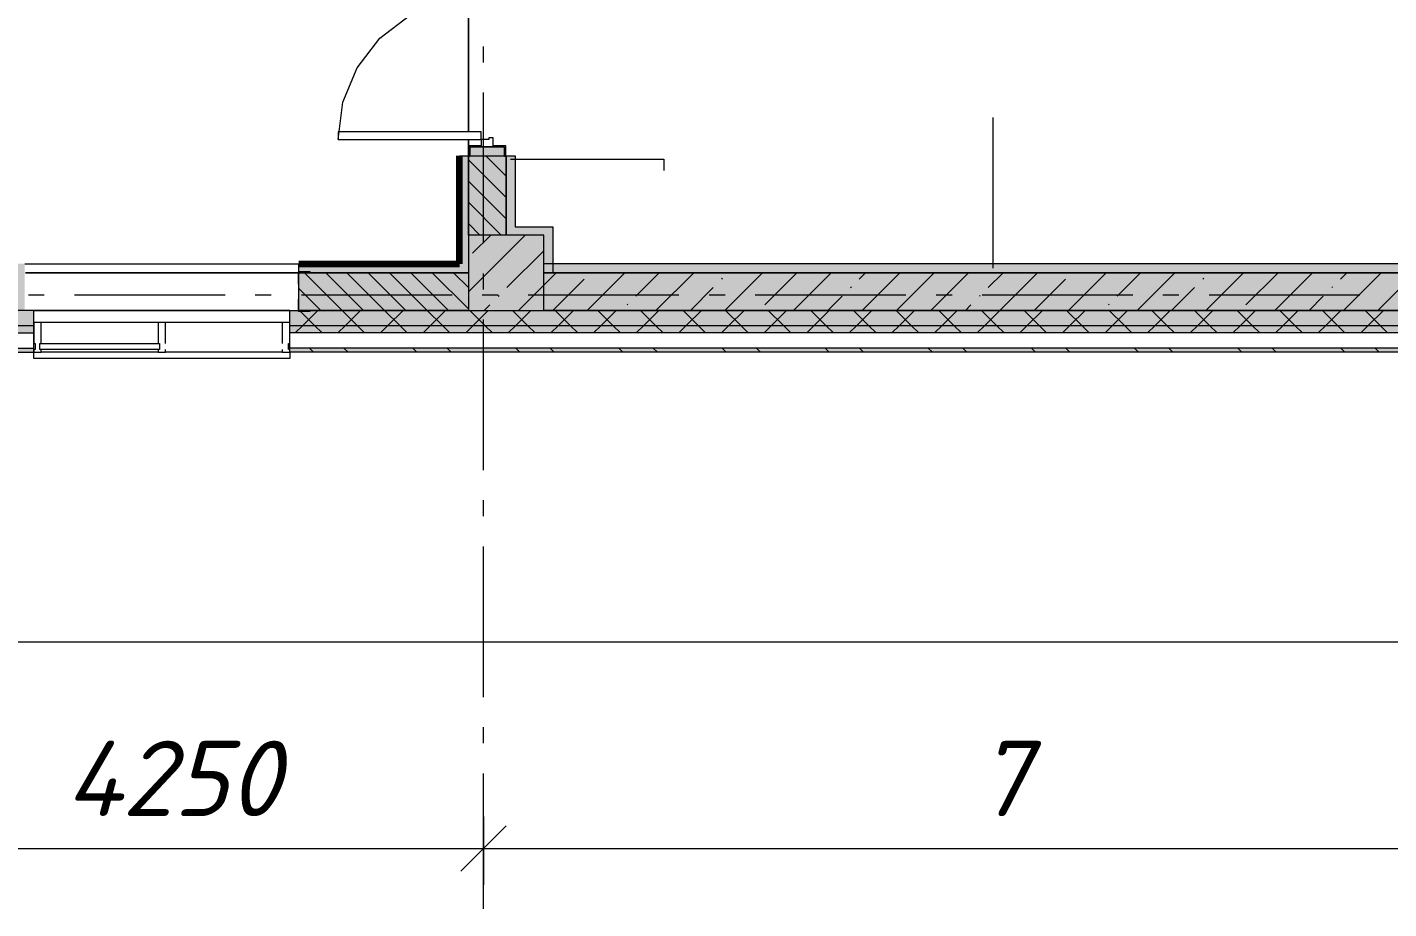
# Model space of a CAD drawing. Header units: millimetres. Extents: x -537608 to 253996, y -217170 to 186033.
# Drawn here: x -224204 to -215169, y 87451 to 93300 of the extents above; entities that cross this region are included whole.
import ezdxf

# ---------------------------------------------------------------- set-up
doc = ezdxf.new("R2010")
doc.units = ezdxf.units.MM
doc.layers.add('16) Лак 1.6м', color=160, linetype='Continuous', lineweight=90)
doc.layers.add('PDF _Геометрия', color=7, linetype='Continuous')
doc.layers.add('PDF _Текст', color=7, linetype='Continuous')
doc.layers.add('PDF _Сплошная заливка', color=7, linetype='Continuous', true_color=0xffffff)
doc.styles.add('PDF ISOCPEUR Italic', font='isocpeui.ttf')

msp = doc.modelspace()

# ---------------------------------------------------------------- hatches: boundary and pattern name
at = {"layer": 'PDF _Сплошная заливка', "transparency": 33554559}
h = msp.add_hatch(color=256, dxfattribs=at)
h.paths.add_polyline_path([(-221276.195, 91921.2686), (-221026.1962, 91921.2686), (-221028.1941, 92444.2684), (-221276.195, 92444.2684)], flags=0)
h.paths.add_polyline_path([(-221036.1945, 94206.2671), (-221036.1945, 94208.265), (-221026.1962, 94208.265), (-221026.1962, 94421.2653), (-221276.195, 94421.2653), (-221273.8698, 94208.265), (-221096.1952, 94206.2671)], flags=0)
h.paths.add_polyline_path([(-221045.5491, 94921.2673), (-221026.1962, 94921.2673), (-221026.1962, 98621.2643), (-221276.195, 98621.2643), (-221276.195, 94921.2673), (-221181.3681, 94921.2673)], flags=0)
h.paths.add_polyline_path([(-221026.1962, 99321.2648), (-221026.1962, 99611.2655), (-221276.195, 99611.2655), (-221276.195, 99321.2648), (-221111.1948, 99321.2648)], flags=0)
h.paths.add_polyline_path([(-221026.1962, 100311.2638), (-221026.1962, 100421.2647), (-221276.195, 100421.2647), (-221276.195, 100311.2638), (-221111.1948, 100311.2638)], flags=0)
h.paths.add_polyline_path([(-221026.1962, 100921.2645), (-221028.1941, 101439.2651), (-221276.195, 101439.2651), (-221276.195, 100921.2645), (-221048.5826, 100921.2645)], flags=0)
h.paths.add_polyline_path([(-221026.1962, 103201.2638), (-221026.1962, 103421.2634), (-221276.195, 103421.2634), (-221273.9215, 103203.2639), (-221028.1941, 103201.2638)], flags=0)
h.paths.add_polyline_path([(-221276.195, 103921.2653), (-221026.1962, 103921.2653), (-221026.1962, 109421.2627), (-221276.195, 109421.2627), (-221276.195, 105320.22)], flags=0)
h.paths.add_polyline_path([(-221026.1962, 109921.2625), (-221028.1941, 110294.2639), (-221276.195, 110294.2639), (-221276.195, 109921.2625)], flags=0)
h.paths.add_polyline_path([(-221096.1952, 112056.2626), (-221026.1962, 112058.2627), (-221026.1962, 112421.2636), (-221276.195, 112421.2636), (-221274.1949, 112058.2627), (-221206.196, 112056.2626)], flags=0)
h.paths.add_polyline_path([(-221214.4095, 112921.2633), (-221026.1962, 112921.2633), (-221026.1962, 118421.2607), (-221276.195, 118421.2607), (-221276.195, 112921.2633)], flags=0)
h.paths.add_polyline_path([(-221276.195, 118921.2605), (-221026.1962, 118921.2605), (-221028.1941, 119439.2612), (-221276.195, 119439.2612)], flags=0)
h.paths.add_polyline_path([(-221036.1945, 121201.2599), (-221036.1945, 121203.26), (-221026.1962, 121203.26), (-221026.1962, 121421.2594), (-221276.195, 121421.2594), (-221273.9215, 121203.26), (-221096.1952, 121201.2599)], flags=0)
h.paths.add_polyline_path([(-221276.195, 121921.2613), (-221026.1962, 121921.2613), (-221026.1962, 127421.2599), (-221276.195, 127421.2599), (-221276.195, 122310.9954)], flags=0)
h.paths.add_polyline_path([(-221254.6267, 127921.2597), (-221026.1962, 127921.2597), (-221028.1941, 128114.259), (-221276.195, 128114.259), (-221276.195, 127921.2597), (-221260.642, 127921.2597)], flags=0)
h.paths.add_polyline_path([(-221096.1952, 129876.2591), (-221026.1962, 129878.2592), (-221026.1962, 130421.2599), (-221276.195, 130421.2599), (-221274.1949, 129878.2592), (-221206.196, 129876.2591)], flags=0)
h.paths.add_polyline_path([(-221189.1855, 130921.2596), (-221026.1962, 130921.2596), (-221026.1962, 135771.2589), (-221276.195, 135771.2589), (-221276.195, 130921.2596)], flags=0)
h.paths.add_polyline_path([(-221273.7191, 136271.2587), (-221026.1962, 136271.2587), (-221028.1941, 137634.2575), (-221276.195, 137634.2575), (-221276.195, 136271.2587)], flags=0)
h.paths.add_polyline_path([(-221036.1945, 139396.2576), (-221036.1945, 139398.2576), (-221026.1962, 139398.2576), (-221028.1941, 139621.2568), (-221276.195, 139621.2568), (-221274.1949, 139398.2576), (-221096.1952, 139396.2576)], flags=0)
at = {"layer": 'PDF _Сплошная заливка', "true_color": 0xff7d7d, "transparency": 33554559}
h = msp.add_hatch(color=11, dxfattribs=at)
h.paths.add_polyline_path([(-221276.195, 91671.2676), (-221276.195, 92446.2663), (-221336.1957, 92446.2663), (-221336.1957, 91671.2676)], flags=0)
h.paths.add_polyline_path([(-221336.1957, 94206.2671), (-221276.195, 94206.2671), (-221276.195, 98621.2643), (-221336.1957, 98621.2643), (-221336.1957, 94421.2653)], flags=0)
h.paths.add_polyline_path([(-221336.1957, 99321.2648), (-221276.195, 99321.2648), (-221276.195, 99611.2655), (-221336.1957, 99611.2655)], flags=0)
h.paths.add_polyline_path([(-221276.195, 100311.2638), (-221276.195, 101441.2652), (-221336.1957, 101441.2652), (-221336.1957, 100311.2638)], flags=0)
h.paths.add_polyline_path([(-221336.1957, 103201.2638), (-221276.195, 103201.2638), (-221276.195, 108570.7622), (-221336.1957, 108570.7622), (-221336.1957, 103421.2634)], flags=0)
for points in [[(-220776.1952, 91921.2686), (-220776.1952, 91976.268), (-221026.1962, 91976.268), (-221026.1962, 91921.2686), (-220792.0281, 91921.2686)], [(-220751.8927, 91671.2676), (-220716.1945, 91671.2676), (-220716.1945, 91976.268), (-220776.1952, 91976.268), (-220776.1952, 91671.2676)], [(-213836.1964, 91671.2676), (-213836.1964, 91731.2661), (-220776.1952, 91731.2661), (-220776.1952, 91671.2676), (-214072.9389, 91671.2676)]]:
    msp.add_hatch(color=11, dxfattribs=at).paths.add_polyline_path(points)
h = msp.add_hatch(color=11, dxfattribs=at)
h.paths.add_polyline_path([(-221586.7628, 91671.2676), (-221336.1957, 91671.2676), (-221336.1957, 91731.2661), (-222400.4824, 91731.2661), (-222400.4824, 91671.2676)], flags=0)
h.paths.add_polyline_path([(-224926.2392, 91671.2676), (-224220.4816, 91671.2676), (-224220.4816, 91731.2661), (-225026.1943, 91731.2661), (-225026.1943, 91671.2676)], flags=0)
at = {"layer": 'PDF _Сплошная заливка', "transparency": 33554559}
h = msp.add_hatch(color=256, dxfattribs=at)
h.paths.add_polyline_path([(-221276.195, 91421.2666), (-221276.195, 91671.2676), (-222400.4824, 91671.2676), (-222400.4824, 91421.2666), (-221586.7628, 91421.2666)], flags=0)
h.paths.add_polyline_path([(-224220.4816, 91421.2666), (-224220.4816, 91671.2676), (-225026.1943, 91671.2676), (-225026.1943, 91421.2666), (-224926.2392, 91421.2666)], flags=0)
msp.add_hatch(color=256, dxfattribs=at).paths.add_polyline_path([(-213776.1962, 91421.2666), (-213776.1962, 91671.2676), (-220776.1952, 91671.2676), (-220776.1952, 91421.2666), (-214072.9389, 91421.2666)])
h = msp.add_hatch(color=256, dxfattribs=at)
h.paths.add_polyline_path([(-214072.9389, 91321.2663), (-213276.196, 91321.2663), (-213276.196, 91421.2666), (-222460.9308, 91421.2666), (-222460.9308, 91321.2663), (-214907.808, 91321.2663)], flags=0)
h.paths.add_polyline_path([(-224160.9288, 91321.2663), (-224160.9288, 91421.2666), (-232001.1932, 91421.2666), (-232001.1932, 91321.2663), (-224926.2392, 91321.2663)], flags=0)
h.paths.add_polyline_path([(-232851.1922, 91321.2663), (-232851.1922, 91421.2666), (-234126.1928, 91421.2666), (-234126.1928, 91321.2663), (-233126.1932, 91321.2663)], flags=0)
h.paths.add_polyline_path([(-236196.9723, 91321.2663), (-235826.1928, 91321.2663), (-235826.1928, 91421.2666), (-237066.1908, 91421.2666), (-237066.1908, 91321.2663), (-236614.4085, 91321.2663)], flags=0)
h.paths.add_polyline_path([(-239953.8848, 91321.2663), (-238766.1908, 91321.2663), (-238766.1908, 91421.2666), (-240066.1915, 91421.2666), (-240066.1915, 91321.2663)], flags=0)
h.paths.add_polyline_path([(-243626.1884, 91321.2663), (-241766.1916, 91321.2663), (-241766.1916, 91421.2666), (-243626.1884, 91421.2666)], flags=0)
h.paths.add_polyline_path([(-245380.5355, 91321.2663), (-245326.1907, 91321.2663), (-245326.1907, 91421.2666), (-246626.1914, 91421.2666), (-246626.1914, 91321.2663), (-245797.9674, 91321.2663)], flags=0)
h.paths.add_polyline_path([(-249626.19, 91321.2663), (-248326.1893, 91321.2663), (-248326.1893, 91421.2666), (-249626.19, 91421.2666)], flags=0)
h.paths.add_polyline_path([(-254564.0965, 91321.2663), (-254326.1866, 91321.2663), (-254326.1866, 91421.2666), (-255626.1873, 91421.2666), (-255626.1873, 91321.2663), (-254981.5283, 91321.2663)], flags=0)
h.paths.add_polyline_path([(-251326.1879, 91321.2663), (-251326.1879, 91421.2666), (-252626.1886, 91421.2666), (-252626.1886, 91321.2663), (-251642.052, 91321.2663)], flags=0)
h.paths.add_polyline_path([(-257486.1367, 91321.2663), (-257326.1894, 91321.2663), (-257326.1894, 91421.2666), (-258626.1859, 91421.2666), (-258626.1859, 91321.2663), (-258321.009, 91321.2663)], flags=0)
h.paths.add_polyline_path([(-260825.613, 91321.2663), (-260326.1881, 91321.2663), (-260326.1881, 91421.2666), (-261626.1888, 91421.2666), (-261626.1888, 91321.2663), (-261243.0492, 91321.2663)], flags=0)
h.paths.add_polyline_path([(-264626.1874, 91321.2663), (-263326.1867, 91321.2663), (-263330.2213, 91421.2666), (-264626.1874, 91421.2666)], flags=0)
h.paths.add_polyline_path([(-266326.1853, 91321.2663), (-266326.1853, 91421.2666), (-267621.1869, 91421.2666), (-267621.1869, 91321.2663), (-266669.6977, 91321.2663)], flags=0)
h.paths.add_polyline_path([(-269591.7422, 91321.2663), (-269321.1849, 91321.2663), (-269321.1849, 91421.2666), (-270626.8047, 91421.2666), (-270626.8047, 91321.2663), (-270009.1741, 91321.2663)], flags=0)
h.paths.add_polyline_path([(-272513.7824, 91321.2663), (-272326.8026, 91321.2663), (-272326.8026, 91421.2666), (-273626.1833, 91421.2666), (-273626.1833, 91321.2663), (-273348.6546, 91321.2663)], flags=0)
h.paths.add_polyline_path([(-279192.735, 91321.2663), (-278626.181, 91321.2663), (-278626.181, 91421.2666), (-279926.186, 91421.2666), (-279926.186, 91321.2663), (-279610.1755, 91321.2663)], flags=0)
h.paths.add_polyline_path([(-276926.1831, 91321.2663), (-275326.1855, 91321.2663), (-275326.1855, 91421.2666), (-276926.1831, 91421.2666)], flags=0)
h.paths.add_polyline_path([(-281626.184, 91321.2663), (-281626.184, 91421.2666), (-282926.1804, 91421.2666), (-282926.1804, 91321.2663), (-281697.3434, 91321.2663)], flags=0)
h.paths.add_polyline_path([(-284626.1869, 91321.2663), (-284626.1869, 91421.2666), (-285926.1833, 91421.2666), (-285926.1833, 91321.2663), (-285036.824, 91321.2663)], flags=0)
h.paths.add_polyline_path([(-287626.1812, 91321.2663), (-287626.1812, 91421.2666), (-288926.1776, 91421.2666), (-288926.1776, 91321.2663), (-287958.8642, 91321.2663)], flags=0)
h.paths.add_polyline_path([(-290880.9044, 91321.2663), (-290626.1842, 91321.2663), (-290626.1842, 91421.2666), (-291926.1806, 91421.2666), (-291926.1806, 91321.2663), (-291715.7767, 91321.2663)], flags=0)
h.paths.add_polyline_path([(-304238.8097, 91321.2663), (-301741.177, 91321.2663), (-301741.177, 91421.2666), (-307200.8346, 91421.2666), (-307200.8346, 91321.2663), (-305073.682, 91321.2663)], flags=0)
h.paths.add_polyline_path([(-299626.1757, 91321.2663), (-299566.1772, 91321.2663), (-299566.1772, 91421.2666), (-300866.1822, 91421.2666), (-300866.1822, 91321.2663), (-299647.0335, 91321.2663)], flags=0)
h.paths.add_polyline_path([(-310082.8987, 91321.2663), (-308075.8379, 91321.2663), (-308075.8379, 91421.2666), (-317076.174, 91421.2666), (-317076.174, 91321.2663), (-311752.6347, 91321.2663)], flags=0)
h = msp.add_hatch(color=256, dxfattribs=at)
h.paths.add_polyline_path([(-213176.1955, 91271.2661), (-213176.1955, 91321.2663), (-222460.9308, 91321.2663), (-222460.9308, 91271.2661), (-213238.0699, 91271.2661)], flags=0)
h.paths.add_polyline_path([(-225761.1072, 91271.2661), (-224160.9288, 91271.2661), (-224160.9288, 91321.2663), (-232001.1932, 91321.2663), (-232001.1932, 91271.2661), (-226595.9773, 91271.2661)], flags=0)
h.paths.add_polyline_path([(-233274.93, 91271.2661), (-232851.1922, 91271.2661), (-232851.1922, 91321.2663), (-234126.1928, 91321.2663), (-234126.1928, 91271.2661), (-233692.3661, 91271.2661)], flags=0)
h.paths.add_polyline_path([(-237031.8425, 91271.2661), (-235826.1928, 91271.2661), (-235826.1928, 91321.2663), (-237066.1908, 91321.2663), (-237066.1908, 91271.2661)], flags=0)
h.paths.add_polyline_path([(-239119.0147, 91271.2661), (-238766.1908, 91271.2661), (-238766.1908, 91321.2663), (-240066.1915, 91321.2663), (-240066.1915, 91271.2661), (-239536.4508, 91271.2661)], flags=0)
h.paths.add_polyline_path([(-242041.0592, 91271.2661), (-241766.1916, 91271.2661), (-241766.1916, 91321.2663), (-243626.1884, 91321.2663), (-243626.1884, 91271.2661), (-242458.491, 91271.2661)], flags=0)
h.paths.add_polyline_path([(-245797.9674, 91271.2661), (-245326.1907, 91271.2661), (-245326.1907, 91321.2663), (-246626.1914, 91321.2663), (-246626.1914, 91271.2661), (-246215.4035, 91271.2661)], flags=0)
h.paths.add_polyline_path([(-248720.0118, 91271.2661), (-248326.1893, 91271.2661), (-248326.1893, 91321.2663), (-249626.19, 91321.2663), (-249626.19, 91271.2661), (-249137.4437, 91271.2661)], flags=0)
h.paths.add_polyline_path([(-252626.1886, 91271.2661), (-251326.1879, 91271.2661), (-251326.1879, 91321.2663), (-252626.1886, 91321.2663)], flags=0)
h.paths.add_polyline_path([(-257326.1894, 91271.2661), (-257326.1894, 91321.2663), (-258626.1859, 91321.2663), (-258626.1859, 91271.2661), (-257486.1367, 91271.2661)], flags=0)
h.paths.add_polyline_path([(-255626.1873, 91271.2661), (-254326.1866, 91271.2661), (-254326.1866, 91321.2663), (-255626.1873, 91321.2663)], flags=0)
h.paths.add_polyline_path([(-261243.0492, 91271.2661), (-260326.1881, 91271.2661), (-260326.1881, 91321.2663), (-261626.1888, 91321.2663), (-261626.1888, 91271.2661)], flags=0)
h.paths.add_polyline_path([(-267621.1869, 91271.2661), (-266326.1853, 91271.2661), (-266326.1853, 91321.2663), (-267621.1869, 91321.2663)], flags=0)
h.paths.add_polyline_path([(-263326.1867, 91271.2661), (-263330.2213, 91321.2663), (-264626.1874, 91321.2663), (-264626.1874, 91271.2661), (-263330.2213, 91271.2661)], flags=0)
h.paths.add_polyline_path([(-269321.1849, 91271.2661), (-269321.1849, 91321.2663), (-270626.8047, 91321.2663), (-270626.8047, 91271.2661), (-269591.7422, 91271.2661)], flags=0)
h.paths.add_polyline_path([(-272513.7824, 91271.2661), (-272326.8026, 91271.2661), (-272326.8026, 91321.2663), (-273626.1833, 91321.2663), (-273626.1833, 91271.2661), (-273348.6546, 91271.2661)], flags=0)
h.paths.add_polyline_path([(-275435.8268, 91271.2661), (-275326.1855, 91271.2661), (-275326.1855, 91321.2663), (-276926.1831, 91321.2663), (-276926.1831, 91271.2661), (-275853.2587, 91271.2661)], flags=0)
h.paths.add_polyline_path([(-279610.1755, 91271.2661), (-278626.181, 91271.2661), (-278626.181, 91321.2663), (-279926.186, 91321.2663), (-279926.186, 91271.2661)], flags=0)
h.paths.add_polyline_path([(-281626.184, 91271.2661), (-281626.184, 91321.2663), (-282926.1804, 91321.2663), (-282926.1804, 91271.2661), (-281697.3434, 91271.2661)], flags=0)
h.paths.add_polyline_path([(-285926.1833, 91271.2661), (-284626.1869, 91271.2661), (-284626.1869, 91321.2663), (-285926.1833, 91321.2663)], flags=0)
h.paths.add_polyline_path([(-290626.1842, 91271.2661), (-290626.1842, 91321.2663), (-291926.1806, 91321.2663), (-291926.1806, 91271.2661), (-290880.9044, 91271.2661)], flags=0)
h.paths.add_polyline_path([(-288376.296, 91271.2661), (-287626.1812, 91271.2661), (-287626.1812, 91321.2663), (-288926.1776, 91321.2663), (-288926.1776, 91271.2661), (-288793.7365, 91271.2661)], flags=0)
h.paths.add_polyline_path([(-300064.4654, 91271.2661), (-299566.1772, 91271.2661), (-299566.1772, 91321.2663), (-300866.1822, 91321.2663), (-300866.1822, 91271.2661), (-300481.9058, 91271.2661)], flags=0)
h.paths.add_polyline_path([(-303821.3779, 91271.2661), (-301741.177, 91271.2661), (-301741.177, 91321.2663), (-307200.8346, 91321.2663), (-307200.8346, 91271.2661), (-304238.8097, 91271.2661)], flags=0)
h.paths.add_polyline_path([(-308413.1627, 91271.2661), (-308075.8379, 91271.2661), (-308075.8379, 91321.2663), (-317126.1742, 91321.2663), (-317126.1742, 91271.2661), (-308830.5945, 91271.2661)], flags=0)
h = msp.add_hatch(color=256, dxfattribs=at)
h.paths.add_polyline_path([(-213126.1959, 91144.2677), (-213026.1966, 91144.2677), (-213026.1966, 91171.2657), (-222460.9308, 91171.2657), (-222460.9308, 91144.2677), (-213176.1955, 91144.2677)], flags=0)
h.paths.add_polyline_path([(-224926.2392, 91144.2677), (-224160.9288, 91144.2677), (-224160.9288, 91171.2657), (-232001.1932, 91171.2657), (-232001.1932, 91144.2677), (-226595.9773, 91144.2677)], flags=0)
h.paths.add_polyline_path([(-232851.1922, 91144.2677), (-232851.1922, 91171.2657), (-234126.1928, 91171.2657), (-234126.1928, 91144.2677), (-233274.93, 91144.2677)], flags=0)
h.paths.add_polyline_path([(-235826.1928, 91144.2677), (-235826.1928, 91171.2657), (-237066.1908, 91171.2657), (-237066.1908, 91144.2677), (-236614.4085, 91144.2677)], flags=0)
h.paths.add_polyline_path([(-238766.1908, 91144.2677), (-238766.1908, 91171.2657), (-240066.1915, 91171.2657), (-240066.1915, 91144.2677), (-239953.8848, 91144.2677)], flags=0)
h.paths.add_polyline_path([(-243626.1884, 91144.2677), (-241766.1916, 91144.2677), (-241766.1916, 91171.2657), (-243626.1884, 91171.2657), (-243626.1884, 91161.2415)], flags=0)
h.paths.add_polyline_path([(-245326.1907, 91144.2677), (-245326.1907, 91171.2657), (-246626.1914, 91171.2657), (-246626.1914, 91144.2677)], flags=0)
h.paths.add_polyline_path([(-249626.19, 91144.2677), (-248326.1893, 91144.2677), (-248326.1893, 91171.2657), (-249626.19, 91171.2657), (-249626.19, 91161.2415)], flags=0)
h.paths.add_polyline_path([(-254326.1866, 91144.2677), (-254326.1866, 91171.2657), (-255626.1873, 91171.2657), (-255626.1873, 91144.2677), (-254981.5283, 91144.2677)], flags=0)
h.paths.add_polyline_path([(-252626.1886, 91144.2677), (-251326.1879, 91144.2677), (-251326.1879, 91171.2657), (-252626.1886, 91171.2657), (-252626.1886, 91161.2415)], flags=0)
h.paths.add_polyline_path([(-258321.009, 91144.2677), (-257326.1894, 91144.2677), (-257326.1894, 91171.2657), (-258626.1859, 91171.2657), (-258626.1859, 91144.2677)], flags=0)
h.paths.add_polyline_path([(-260326.1881, 91144.2677), (-260326.1881, 91171.2657), (-261626.1888, 91171.2657), (-261626.1888, 91144.2677)], flags=0)
h.paths.add_polyline_path([(-263330.2213, 91144.2677), (-263326.1867, 91144.2677), (-263330.2213, 91171.2657), (-264626.1874, 91171.2657), (-264626.1874, 91144.2677)], flags=0)
h.paths.add_polyline_path([(-266669.6977, 91144.2677), (-266326.1853, 91144.2677), (-266326.1853, 91171.2657), (-267621.1869, 91171.2657), (-267621.1869, 91144.2677)], flags=0)
h.paths.add_polyline_path([(-269321.1849, 91144.2677), (-269321.1849, 91171.2657), (-270626.8047, 91171.2657), (-270626.8047, 91144.2677), (-270009.1741, 91144.2677)], flags=0)
h.paths.add_polyline_path([(-272326.8026, 91144.2677), (-272326.8026, 91171.2657), (-273626.1833, 91171.2657), (-273626.1833, 91144.2677), (-273348.6546, 91144.2677)], flags=0)
h.paths.add_polyline_path([(-275326.1855, 91144.2677), (-275326.1855, 91171.2657), (-276926.1831, 91171.2657), (-276926.1831, 91144.2677), (-276688.131, 91144.2677)], flags=0)
h.paths.add_polyline_path([(-278626.181, 91144.2677), (-278626.181, 91171.2657), (-279926.186, 91171.2657), (-279926.186, 91144.2677)], flags=0)
h.paths.add_polyline_path([(-284626.1869, 91144.2677), (-284626.1869, 91171.2657), (-285926.1833, 91171.2657), (-285926.1833, 91144.2677), (-285036.824, 91144.2677)], flags=0)
h.paths.add_polyline_path([(-281697.3434, 91144.2677), (-281626.184, 91144.2677), (-281626.184, 91171.2657), (-282926.1804, 91171.2657), (-282926.1804, 91144.2677)], flags=0)
h.paths.add_polyline_path([(-288376.296, 91144.2677), (-287626.1812, 91144.2677), (-287626.1812, 91171.2657), (-288926.1776, 91171.2657), (-288926.1776, 91144.2677)], flags=0)
h.paths.add_polyline_path([(-290626.1842, 91144.2677), (-290626.1842, 91171.2657), (-291926.1806, 91171.2657), (-291926.1806, 91144.2677), (-291715.7767, 91144.2677)], flags=0)
h.paths.add_polyline_path([(-303403.9461, 91144.2677), (-301741.177, 91144.2677), (-301741.177, 91171.2657), (-307200.8346, 91171.2657), (-307200.8346, 91144.2677), (-305073.682, 91144.2677)], flags=0)
h.paths.add_polyline_path([(-300866.1822, 91144.2677), (-299566.1772, 91144.2677), (-299566.1772, 91171.2657), (-300866.1822, 91171.2657), (-300866.1822, 91161.2415)], flags=0)
h.paths.add_polyline_path([(-310082.8987, 91144.2677), (-308075.8379, 91144.2677), (-308075.8379, 91171.2657), (-317253.1726, 91171.2657), (-317253.1726, 91144.2677), (-311752.6347, 91144.2677)], flags=0)

# ---------------------------------------------------------------- linework, layer by layer
at = {"layer": '16) Лак 1.6м'}
for p, q in [((-221336.1957, 91731.2661), (-221336.1957, 92446.2663)), ((-222400.4824, 91731.2661), (-221336.1957, 91731.2661))]:
    msp.add_line(p, q, dxfattribs=at)
at = {"layer": 'PDF _Геометрия', "color": 9, "lineweight": 9, "true_color": 0xc0c0c0}
for p, q in [((-221276.195, 92606.2652), (-221276.195, 94046.2682)), ((-221276.195, 94046.2682), (-221276.195, 92606.2652)), ((-221276.195, 92446.2663), (-221276.195, 92556.265)), ((-221276.195, 92556.265), (-221276.195, 92446.2663))]:
    msp.add_line(p, q, dxfattribs=at)
at = {"layer": 'PDF _Геометрия', "lineweight": 9}
for p, q in [((-221862.9458, 93228.0167), (-221666.1961, 93378.9903)), ((-222013.9196, 93031.2668), (-221862.9458, 93228.0167)), ((-222108.8239, 92802.1452), (-222013.9196, 93031.2668)), ((-222141.1957, 92556.265), (-222108.8239, 92802.1452)), ((-217793.2888, 91701.2669), (-217793.2888, 92701.2664)), ((-221191.1942, 92606.2652), (-222141.1957, 92606.2652)), ((-222141.1957, 92606.2652), (-222141.1957, 92556.265)), ((-222141.1957, 92556.265), (-221191.1942, 92556.265)), ((-221191.1942, 92556.265), (-221191.1942, 92606.2652)), ((-221191.1942, 92556.265), (-221191.1942, 92506.2648)), ((-221141.1962, 92556.265), (-221191.1942, 92556.265)), ((-221111.1948, 92566.2676), (-221141.1962, 92566.2676)), ((-221141.1962, 92566.2676), (-221141.1962, 92556.265)), ((-221111.1948, 92506.2648), (-221111.1948, 92566.2676)), ((-221336.1957, 92446.2663), (-221276.195, 92446.2663)), ((-221276.195, 92446.2663), (-221276.195, 91921.2686)), ((-221276.195, 91921.2686), (-221276.195, 92446.2663)), ((-221191.1942, 92514.2652), (-221274.1949, 92514.2652)), ((-221274.1949, 92514.2652), (-221274.1949, 92444.2684)), ((-221274.1949, 92444.2684), (-221266.1945, 92444.2684)), ((-221266.1945, 92444.2684), (-221266.1945, 92506.2648)), ((-221266.1945, 92506.2648), (-221191.1942, 92506.2648)), ((-221036.1945, 92506.2648), (-221266.1945, 92506.2648)), ((-221266.1945, 92506.2648), (-221266.1945, 92446.2663)), ((-221266.1945, 92446.2663), (-221036.1945, 92446.2663)), ((-221191.1942, 92506.2648), (-221191.1942, 92514.2652)), ((-221191.1942, 92506.2648), (-221111.1948, 92506.2648)), ((-221026.1962, 92312.6325), (-221159.8278, 92446.2663)), ((-221028.1941, 92514.2652), (-221111.1948, 92514.2652)), ((-221111.1948, 92514.2652), (-221111.1948, 92506.2648)), ((-221111.1948, 92506.2648), (-221036.1945, 92506.2648)), ((-221036.1945, 92506.2648), (-221036.1945, 92444.2684)), ((-221036.1945, 92446.2663), (-221036.1945, 92506.2648)), ((-221036.1945, 92444.2684), (-221028.1941, 92444.2684)), ((-221028.1941, 92444.2684), (-221028.1941, 92514.2652)), ((-221026.1962, 92446.2663), (-221026.1962, 91976.268)), ((-221026.1962, 91976.268), (-221026.1962, 92446.2663)), ((-221026.1962, 92446.2663), (-220966.1955, 92446.2663)), ((-220966.1955, 92446.2663), (-220966.1955, 91976.268)), ((-221026.1962, 92171.2136), (-221276.195, 92421.2146)), ((-220996.1948, 92423.7507), (-219978.457, 92423.7507)), ((-219978.457, 92423.7507), (-219978.457, 92350.4556)), ((-221026.1962, 92029.7904), (-221276.195, 92279.7913)), ((-221059.0912, 91921.2686), (-221276.195, 92138.3681)), ((-221200.5122, 91921.2686), (-221276.195, 91996.9492)), ((-221026.1962, 91976.268), (-221026.1962, 91921.2686)), ((-221026.1962, 91921.2686), (-221026.1962, 91976.268)), ((-220966.1955, 91976.268), (-220776.1952, 91976.268)), ((-220776.1952, 91976.268), (-220716.1945, 91976.268)), ((-220716.1945, 91976.268), (-220716.1945, 91671.2676)), ((-221276.195, 91545.0486), (-220899.9771, 91921.2686)), ((-220776.1952, 91921.2686), (-221276.195, 91921.2686)), ((-221276.195, 91921.2686), (-221276.195, 91421.2666)), ((-221248.7835, 91800.5611), (-221128.0761, 91921.2686)), ((-220776.1952, 91421.2666), (-220776.1952, 91921.2686)), ((-221020.6846, 91572.46), (-220776.1952, 91816.9494)), ((-224220.4816, 91731.2661), (-222400.4824, 91731.2661)), ((-222400.4824, 91671.2676), (-222400.4824, 91731.2661)), ((-213836.1964, 91731.2661), (-220776.1952, 91731.2661)), ((-224214.9292, 91671.2676), (-222406.9304, 91671.2676)), ((-222406.9304, 91671.2676), (-224214.9292, 91671.2676)), ((-221336.1957, 91671.2676), (-222400.4824, 91671.2676)), ((-222400.4824, 91671.2676), (-221336.1957, 91671.2676)), ((-222400.4824, 91421.2666), (-222400.4824, 91671.2676)), ((-222114.7252, 91421.2666), (-222364.7261, 91671.2676)), ((-221973.3041, 91421.2666), (-222223.3051, 91671.2676)), ((-221831.8831, 91421.2666), (-222081.884, 91671.2676)), ((-221690.462, 91421.2666), (-221940.463, 91671.2676)), ((-221549.0409, 91421.2666), (-221799.0419, 91671.2676)), ((-221407.6199, 91421.2666), (-221657.6187, 91671.2676)), ((-221276.195, 91431.265), (-221516.1976, 91671.2676)), ((-221276.195, 91572.6839), (-221374.7766, 91671.2676)), ((-221336.1957, 91671.2676), (-221276.195, 91671.2676)), ((-221276.195, 91671.2676), (-221336.1957, 91671.2676)), ((-220776.1952, 91588.8526), (-220693.7801, 91671.2676)), ((-220716.1945, 91671.2676), (-220776.1952, 91671.2676)), ((-213836.1964, 91671.2676), (-220776.1952, 91671.2676)), ((-220776.1952, 91671.2676), (-213836.1964, 91671.2676)), ((-220715.6822, 91421.2666), (-220507.4635, 91629.4874)), ((-220487.5832, 91421.2666), (-220237.5843, 91671.2676)), ((-220165.3162, 91515.4368), (-220009.4854, 91671.2676)), ((-220031.3874, 91421.2666), (-219781.3865, 91671.2676)), ((-219595.0698, 91629.4874), (-219590.3269, 91634.2282)), ((-219575.1895, 91421.2666), (-219325.1906, 91671.2676)), ((-219309.9456, 91458.4138), (-219097.0917, 91671.2676)), ((-219118.9937, 91421.2666), (-218868.9927, 91671.2676)), ((-218682.6762, 91629.4874), (-218640.8938, 91671.2676)), ((-218662.7957, 91421.2666), (-218412.797, 91671.2676)), ((-218434.6968, 91421.2666), (-218184.698, 91671.2676)), ((-218206.6, 91421.2666), (-217956.599, 91671.2676)), ((-217827.3055, 91572.46), (-217728.5, 91671.2676)), ((-217750.402, 91421.2666), (-217500.4033, 91671.2676)), ((-217522.303, 91421.2666), (-217314.0845, 91629.4874)), ((-217294.2063, 91421.2666), (-217044.2053, 91671.2676)), ((-216971.9371, 91515.4368), (-216816.1063, 91671.2676)), ((-216838.0083, 91421.2666), (-216588.0095, 91671.2676)), ((-216401.6908, 91629.4874), (-216396.9499, 91634.2282)), ((-216381.8125, 91421.2666), (-216131.8116, 91671.2676)), ((-216116.5687, 91458.4138), (-215903.7126, 91671.2676)), ((-215925.6147, 91421.2666), (-215675.6158, 91671.2676)), ((-215489.297, 91629.4874), (-215447.5168, 91671.2676)), ((-215469.4188, 91421.2666), (-215219.4179, 91671.2676)), ((-215241.3199, 91421.2666), (-214991.3189, 91671.2676)), ((-222256.1484, 91421.2666), (-222400.4824, 91565.6007)), ((-220943.7811, 91421.2666), (-220776.1952, 91588.8526)), ((-219803.2884, 91421.2666), (-219652.093, 91572.46)), ((-218739.6992, 91572.46), (-218734.9584, 91577.2008)), ((-216609.9094, 91421.2666), (-216458.716, 91572.46)), ((-215546.3223, 91572.46), (-215541.5794, 91577.2008)), ((-221171.88, 91421.2666), (-221134.733, 91458.4138)), ((-221077.7099, 91515.4368), (-221072.9669, 91520.1777)), ((-220222.3393, 91458.4138), (-220217.5985, 91463.1545)), ((-218890.8947, 91421.2666), (-218796.7245, 91515.4368)), ((-217978.501, 91421.2666), (-217941.3561, 91458.4138)), ((-217884.3308, 91515.4368), (-217879.59, 91520.1777)), ((-217028.9624, 91458.4138), (-217024.2194, 91463.1545)), ((-215697.5157, 91421.2666), (-215603.3455, 91515.4368)), ((-224160.9288, 91421.2666), (-225026.1943, 91421.2666)), ((-224160.9288, 91421.2666), (-222460.9308, 91421.2666)), ((-222460.9308, 91421.2666), (-224160.9288, 91421.2666)), ((-224160.9288, 91321.2663), (-224160.9288, 91421.2666)), ((-222460.9308, 91321.2663), (-222460.9308, 91421.2666)), ((-222460.9308, 91421.2666), (-221276.195, 91421.2666)), ((-222397.5694, 91421.2666), (-222400.4824, 91424.1818)), ((-221276.195, 91421.2666), (-222400.4824, 91421.2666)), ((-222297.569, 91321.2663), (-222397.5694, 91421.2666)), ((-222375.6868, 91321.2663), (-222275.6864, 91421.2666)), ((-222014.7269, 91321.2663), (-222114.7252, 91421.2666)), ((-222092.8447, 91321.2663), (-221992.8443, 91421.2666)), ((-221731.8826, 91321.2663), (-221831.8831, 91421.2666)), ((-221810.0026, 91321.2663), (-221710.0022, 91421.2666)), ((-221449.0405, 91321.2663), (-221549.0409, 91421.2666)), ((-221527.1583, 91321.2663), (-221427.1601, 91421.2666)), ((-221276.195, 91421.2666), (-220776.1952, 91421.2666)), ((-221166.1985, 91321.2663), (-221266.1988, 91421.2666)), ((-221244.3162, 91321.2663), (-221144.3158, 91421.2666)), ((-220883.3563, 91321.2663), (-220983.3545, 91421.2666)), ((-220961.4741, 91321.2663), (-220861.4737, 91421.2666)), ((-213776.1962, 91421.2666), (-220776.1952, 91421.2666)), ((-220776.1952, 91421.2666), (-213776.1962, 91421.2666)), ((-220600.512, 91321.2663), (-220700.5124, 91421.2666)), ((-220678.632, 91321.2663), (-220578.6316, 91421.2666)), ((-220317.6699, 91321.2663), (-220417.6703, 91421.2666)), ((-220395.7877, 91321.2663), (-220295.7873, 91421.2666)), ((-220034.8278, 91321.2663), (-220134.8282, 91421.2666)), ((-220112.9456, 91321.2663), (-220012.9452, 91421.2666)), ((-219751.9857, 91321.2663), (-219851.9839, 91421.2666)), ((-219830.1034, 91321.2663), (-219730.1031, 91421.2666)), ((-219469.1415, 91321.2663), (-219569.1418, 91421.2666)), ((-219547.2613, 91321.2663), (-219447.261, 91421.2666)), ((-219186.2993, 91321.2663), (-219286.2997, 91421.2666)), ((-219264.4171, 91321.2663), (-219164.4167, 91421.2666)), ((-218903.4572, 91321.2663), (-219003.4576, 91421.2666)), ((-218981.575, 91321.2663), (-218881.5746, 91421.2666)), ((-218620.6151, 91321.2663), (-218720.6133, 91421.2666)), ((-218698.7329, 91321.2663), (-218598.7325, 91421.2666)), ((-218337.7708, 91321.2663), (-218437.7712, 91421.2666)), ((-218415.8907, 91321.2663), (-218315.8904, 91421.2666)), ((-218054.9287, 91321.2663), (-218154.9291, 91421.2666)), ((-218133.0464, 91321.2663), (-218033.0461, 91421.2666)), ((-217772.0866, 91321.2663), (-217872.087, 91421.2666)), ((-217850.2043, 91321.2663), (-217750.204, 91421.2666)), ((-217489.2445, 91321.2663), (-217589.2427, 91421.2666)), ((-217567.3623, 91321.2663), (-217467.3618, 91421.2666)), ((-217206.4002, 91321.2663), (-217306.4006, 91421.2666)), ((-217284.5202, 91321.2663), (-217184.5197, 91421.2666)), ((-216923.5581, 91321.2663), (-217023.5584, 91421.2666)), ((-217001.6759, 91321.2663), (-216901.6755, 91421.2666)), ((-216640.716, 91321.2663), (-216740.7164, 91421.2666)), ((-216718.8337, 91321.2663), (-216618.8334, 91421.2666)), ((-216357.8738, 91321.2663), (-216457.8721, 91421.2666)), ((-216435.9916, 91321.2663), (-216335.9913, 91421.2666)), ((-216075.0296, 91321.2663), (-216175.03, 91421.2666)), ((-216153.1495, 91321.2663), (-216053.1491, 91421.2666)), ((-215792.1875, 91321.2663), (-215892.1879, 91421.2666)), ((-215870.3052, 91321.2663), (-215770.3048, 91421.2666)), ((-215509.3454, 91321.2663), (-215609.3457, 91421.2666)), ((-215587.4632, 91321.2663), (-215487.4627, 91421.2666)), ((-215226.5033, 91321.2663), (-215326.5014, 91421.2666)), ((-215304.621, 91321.2663), (-215204.6206, 91421.2666)), ((-232001.1932, 91321.2663), (-224160.9288, 91321.2663)), ((-232001.1932, 91271.2661), (-224160.9288, 91271.2661)), ((-224110.9286, 91341.2672), (-224160.9288, 91341.2672)), ((-224160.9288, 91341.2672), (-224160.9288, 91201.265)), ((-224160.9288, 91271.2661), (-224160.9288, 91321.2663)), ((-224160.9288, 91171.2657), (-224160.9288, 91271.2661)), ((-223335.9299, 91341.2672), (-224110.9286, 91341.2672)), ((-224110.9286, 91201.265), (-224110.9286, 91341.2672)), ((-223285.9297, 91341.2672), (-223335.9299, 91341.2672)), ((-223335.9299, 91341.2672), (-223335.9299, 91201.265)), ((-222510.931, 91341.2672), (-223285.9297, 91341.2672)), ((-223285.9297, 91201.265), (-223285.9297, 91341.2672)), ((-222460.9308, 91341.2672), (-222510.931, 91341.2672)), ((-222510.931, 91341.2672), (-222510.931, 91201.265)), ((-222460.9308, 91201.265), (-222460.9308, 91341.2672)), ((-222460.9308, 91321.2663), (-213276.196, 91321.2663)), ((-222460.9308, 91271.2661), (-222460.9308, 91321.2663)), ((-213276.196, 91271.2661), (-222460.9308, 91271.2661)), ((-222460.9308, 91171.2657), (-222460.9308, 91271.2661)), ((-222425.687, 91271.2661), (-222375.6868, 91321.2663)), ((-222247.5688, 91271.2661), (-222297.569, 91321.2663)), ((-222142.8449, 91271.2661), (-222092.8447, 91321.2663)), ((-221964.7267, 91271.2661), (-222014.7269, 91321.2663)), ((-221860.0006, 91271.2661), (-221810.0026, 91321.2663)), ((-221681.8847, 91271.2661), (-221731.8826, 91321.2663)), ((-221577.1585, 91271.2661), (-221527.1583, 91321.2663)), ((-221399.0404, 91271.2661), (-221449.0405, 91321.2663)), ((-221294.3164, 91271.2661), (-221244.3162, 91321.2663)), ((-221116.1982, 91271.2661), (-221166.1985, 91321.2663)), ((-221011.4742, 91271.2661), (-220961.4741, 91321.2663)), ((-220833.3561, 91271.2661), (-220883.3563, 91321.2663)), ((-220728.63, 91271.2661), (-220678.632, 91321.2663)), ((-220550.514, 91271.2661), (-220600.512, 91321.2663)), ((-220445.7879, 91271.2661), (-220395.7877, 91321.2663)), ((-220267.6697, 91271.2661), (-220317.6699, 91321.2663)), ((-220162.9458, 91271.2661), (-220112.9456, 91321.2663)), ((-219984.8276, 91271.2661), (-220034.8278, 91321.2663)), ((-219880.1037, 91271.2661), (-219830.1034, 91321.2663)), ((-219701.9855, 91271.2661), (-219751.9857, 91321.2663)), ((-219597.2594, 91271.2661), (-219547.2613, 91321.2663)), ((-219419.1412, 91271.2661), (-219469.1415, 91321.2663)), ((-219314.4172, 91271.2661), (-219264.4171, 91321.2663)), ((-219136.2991, 91271.2661), (-219186.2993, 91321.2663)), ((-219031.5751, 91271.2661), (-218981.575, 91321.2663)), ((-218853.457, 91271.2661), (-218903.4572, 91321.2663)), ((-218748.7331, 91271.2661), (-218698.7329, 91321.2663)), ((-218570.6149, 91271.2661), (-218620.6151, 91321.2663)), ((-218465.8888, 91271.2661), (-218415.8907, 91321.2663)), ((-218287.7706, 91271.2661), (-218337.7708, 91321.2663)), ((-218183.0467, 91271.2661), (-218133.0464, 91321.2663)), ((-218004.9285, 91271.2661), (-218054.9287, 91321.2663)), ((-217900.2045, 91271.2661), (-217850.2043, 91321.2663)), ((-217722.0864, 91271.2661), (-217772.0866, 91321.2663)), ((-217617.3624, 91271.2661), (-217567.3623, 91321.2663)), ((-217439.2443, 91271.2661), (-217489.2445, 91321.2663)), ((-217334.5181, 91271.2661), (-217284.5202, 91321.2663)), ((-217156.4, 91271.2661), (-217206.4002, 91321.2663)), ((-217051.6761, 91271.2661), (-217001.6759, 91321.2663)), ((-216873.5579, 91271.2661), (-216923.5581, 91321.2663)), ((-216768.834, 91271.2661), (-216718.8337, 91321.2663)), ((-216590.7158, 91271.2661), (-216640.716, 91321.2663)), ((-216485.9918, 91271.2661), (-216435.9916, 91321.2663)), ((-216307.8737, 91271.2661), (-216357.8738, 91321.2663)), ((-216203.1476, 91271.2661), (-216153.1495, 91321.2663)), ((-216025.0294, 91271.2661), (-216075.0296, 91321.2663)), ((-215920.3054, 91271.2661), (-215870.3052, 91321.2663)), ((-215742.1873, 91271.2661), (-215792.1875, 91321.2663)), ((-215637.4633, 91271.2661), (-215587.4632, 91321.2663)), ((-215459.3452, 91271.2661), (-215509.3454, 91321.2663)), ((-215354.6212, 91271.2661), (-215304.621, 91321.2663)), ((-215176.503, 91271.2661), (-215226.5033, 91321.2663)), ((-232001.1932, 91171.2657), (-224160.9288, 91171.2657)), ((-224160.9288, 91201.265), (-224150.9304, 91201.265)), ((-224160.9288, 91144.2677), (-224160.9288, 91171.2657)), ((-224150.9304, 91161.2674), (-224160.9288, 91161.2674)), ((-224160.9288, 91161.2674), (-224160.9288, 91144.2677)), ((-224150.9304, 91201.265), (-224150.9304, 91161.2674)), ((-224120.9291, 91161.2674), (-224120.9291, 91201.265)), ((-224120.9291, 91201.265), (-224110.9286, 91201.265)), ((-224110.9286, 91161.2674), (-224120.9291, 91161.2674)), ((-223335.9299, 91161.2674), (-224110.9286, 91161.2674)), ((-224110.9286, 91144.2677), (-224110.9286, 91161.2674)), ((-223335.9299, 91201.265), (-223325.9294, 91201.265)), ((-223325.9294, 91161.2674), (-223335.9299, 91161.2674)), ((-223335.9299, 91161.2674), (-223335.9299, 91144.2677)), ((-223325.9294, 91201.265), (-223325.9294, 91161.2674)), ((-223285.9297, 91144.2677), (-223285.9297, 91161.2415)), ((-222510.931, 91161.2415), (-222510.931, 91144.2677)), ((-222470.9313, 91161.2674), (-222470.9313, 91201.265)), ((-222470.9313, 91201.265), (-222460.9308, 91201.265)), ((-222460.9308, 91161.2674), (-222470.9313, 91161.2674)), ((-213276.196, 91171.2657), (-222460.9308, 91171.2657)), ((-222460.9308, 91144.2677), (-222460.9308, 91171.2657)), ((-222460.9308, 91144.2677), (-222460.9308, 91161.2674)), ((-232001.1932, 91144.2677), (-224160.9288, 91144.2677)), ((-224160.9288, 91144.2677), (-224110.9286, 91144.2677)), ((-223335.9299, 91144.2677), (-224110.9286, 91144.2677)), ((-223335.9299, 91144.2677), (-223285.9297, 91144.2677)), ((-222510.931, 91144.2677), (-223285.9297, 91144.2677)), ((-222510.931, 91144.2677), (-222460.9308, 91144.2677)), ((-213276.196, 91144.2677), (-222460.9308, 91144.2677)), ((-317116.1758, 89222.6878), (-213136.1964, 89222.6878)), ((-221176.1946, 88062.0951), (-221176.1946, 87849.9646)), ((-225426.1938, 87849.9646), (-221176.1946, 87849.9646)), ((-221176.1946, 87849.9646), (-213136.1964, 87849.9646)), ((-221176.1946, 87849.9646), (-221176.1946, 87609.9619))]:
    msp.add_line(p, q, dxfattribs=at)
at = {"layer": 'PDF _Геометрия', "color": 253, "lineweight": 9, "true_color": 0xaaaaaa}
for p, q in [((-221176.1946, 93066.6743), (-221176.1946, 93172.5092)), ((-221176.1946, 91866.6783), (-221176.1946, 92866.6779)), ((-221026.1962, 92096.2649), (-221026.1962, 92104.2654)), ((-221176.1946, 91560.8427), (-221176.1946, 91666.6775)), ((-224090.4583, 91521.2671), (-224196.291, 91521.2671)), ((-222890.458, 91521.2671), (-223890.4576, 91521.2671)), ((-222584.6245, 91521.2671), (-222690.4572, 91521.2671)), ((-221384.6242, 91521.2671), (-222384.6259, 91521.2671)), ((-221078.7928, 91521.2671), (-221184.6256, 91521.2671)), ((-219878.7925, 91521.2671), (-220878.792, 91521.2671)), ((-219572.959, 91521.2671), (-219678.7917, 91521.2671)), ((-218372.9587, 91521.2671), (-219372.9582, 91521.2671)), ((-218067.1252, 91521.2671), (-218172.9601, 91521.2671)), ((-216867.1271, 91521.2671), (-217867.1265, 91521.2671)), ((-216561.2935, 91521.2671), (-216667.1263, 91521.2671)), ((-215361.2932, 91521.2671), (-216361.2927, 91521.2671)), ((-221176.1946, 90360.8423), (-221176.1946, 91360.8419)), ((-224150.9304, 91199.267), (-224160.9288, 91199.267)), ((-223325.9294, 91199.267), (-224120.9291, 91199.267)), ((-224110.9286, 91201.265), (-223335.9299, 91201.265)), ((-222460.9308, 91199.267), (-222470.9313, 91199.267)), ((-224160.9288, 91101.2646), (-224160.9288, 91144.2677)), ((-222460.9308, 91101.2646), (-224160.9288, 91101.2646)), ((-222460.9308, 91144.2677), (-222460.9308, 91101.2646)), ((-221176.1946, 90055.011), (-221176.1946, 90160.8415)), ((-221176.1946, 88855.0107), (-221176.1946, 89855.0102)), ((-221176.1946, 88549.175), (-221176.1946, 88655.0099)), ((-221176.1946, 87450.5056), (-221176.1946, 88349.1786))]:
    msp.add_line(p, q, dxfattribs=at)
at = {"layer": 'PDF _Геометрия', "color": 253, "lineweight": 20, "true_color": 0xaaaaaa}
for p, q in [((-222325.9299, 91677.2657), (-222406.9304, 91677.2657)), ((-222406.9304, 91677.2657), (-222406.9304, 91596.2673)), ((-222400.9302, 91596.2673), (-222400.9302, 91671.2676)), ((-222400.9302, 91671.2676), (-222325.9299, 91671.2676)), ((-222325.9299, 91671.2676), (-222325.9299, 91677.2657)), ((-222406.9304, 91596.2673), (-222400.9302, 91596.2673)), ((-222400.9302, 91496.267), (-222406.9304, 91496.267)), ((-222406.9304, 91496.267), (-222406.9304, 91415.2685)), ((-222400.9302, 91421.2666), (-222400.9302, 91496.267)), ((-222406.9304, 91415.2685), (-222325.9299, 91415.2685)), ((-222325.9299, 91421.2666), (-222400.9302, 91421.2666)), ((-222325.9299, 91415.2685), (-222325.9299, 91421.2666))]:
    msp.add_line(p, q, dxfattribs=at)
at = {"layer": 'PDF _Геометрия', "color": 8, "lineweight": 9, "true_color": 0x787878}
for p, q in [((-222303.2292, 91144.2677), (-222330.2293, 91171.2657)), ((-222075.1302, 91144.2677), (-222102.1304, 91171.2657)), ((-221618.9323, 91144.2677), (-221645.9324, 91171.2657)), ((-221390.8354, 91144.2677), (-221417.8356, 91171.2657)), ((-220934.6375, 91144.2677), (-220961.6377, 91171.2657)), ((-220706.5386, 91144.2677), (-220733.5388, 91171.2657)), ((-220250.3427, 91144.2677), (-220277.3429, 91171.2657)), ((-220022.2438, 91144.2677), (-220049.244, 91171.2657)), ((-219566.048, 91144.2677), (-219593.0482, 91171.2657)), ((-219337.9491, 91144.2677), (-219364.9493, 91171.2657)), ((-218881.7511, 91144.2677), (-218908.7513, 91171.2657)), ((-218653.6522, 91144.2677), (-218680.6524, 91171.2657)), ((-218197.4564, 91144.2677), (-218224.4566, 91171.2657)), ((-217969.3574, 91144.2677), (-217996.3576, 91171.2657)), ((-217513.1616, 91144.2677), (-217540.1618, 91171.2657)), ((-217285.0627, 91144.2677), (-217312.0629, 91171.2657)), ((-216828.8647, 91144.2677), (-216855.8649, 91171.2657)), ((-216600.7679, 91144.2677), (-216627.7659, 91171.2657)), ((-216144.57, 91144.2677), (-216171.5702, 91171.2657)), ((-215916.471, 91144.2677), (-215943.4712, 91171.2657)), ((-215460.2752, 91144.2677), (-215487.2754, 91171.2657)), ((-215232.1763, 91144.2677), (-215259.1764, 91171.2657))]:
    msp.add_line(p, q, dxfattribs=at)
at = {"layer": 'PDF _Геометрия', "lineweight": 20}
for p, q in [((-221026.1962, 87999.9609), (-221176.1946, 87849.9646)), ((-221176.1946, 87849.9646), (-221326.1951, 87699.964))]:
    msp.add_line(p, q, dxfattribs=at)
at = {"layer": 'PDF _Сплошная заливка', "color": 7, "lineweight": 35, "true_color": 0xf4f4f4, "transparency": 33554559}
msp.add_solid([(-221036.1945, 92446.2663), (-221036.1945, 92506.2648), (-221266.1945, 92446.2663), (-221266.1945, 92506.2648)], dxfattribs=at)
at = {"layer": 'PDF _Сплошная заливка', "color": 11, "lineweight": 35, "true_color": 0xff7d7d, "transparency": 33554559}
msp.add_solid([(-221026.1962, 91976.268), (-220966.1955, 91976.268), (-221026.1962, 92446.2663), (-220966.1955, 92446.2663)], dxfattribs=at)
at = {"layer": 'PDF _Сплошная заливка', "lineweight": 35, "transparency": 33554559}
msp.add_solid([(-220776.1952, 91421.2666), (-220776.1952, 91921.2686), (-221276.195, 91421.2666), (-221276.195, 91921.2686)], dxfattribs=at)

# ---------------------------------------------------------------- texts
at = {"layer": 'PDF _Текст', "char_height": 500, "attachment_point": 4, "style": 'PDF ISOCPEUR Italic'}
for s, insert in [('4250', (-223952.4303, 88315.4762)), ('7 ', (-217908.276, 88315.4762))]:
    msp.add_mtext(s, dxfattribs=dict(at, insert=insert))

doc.saveas('drawing.dxf')
